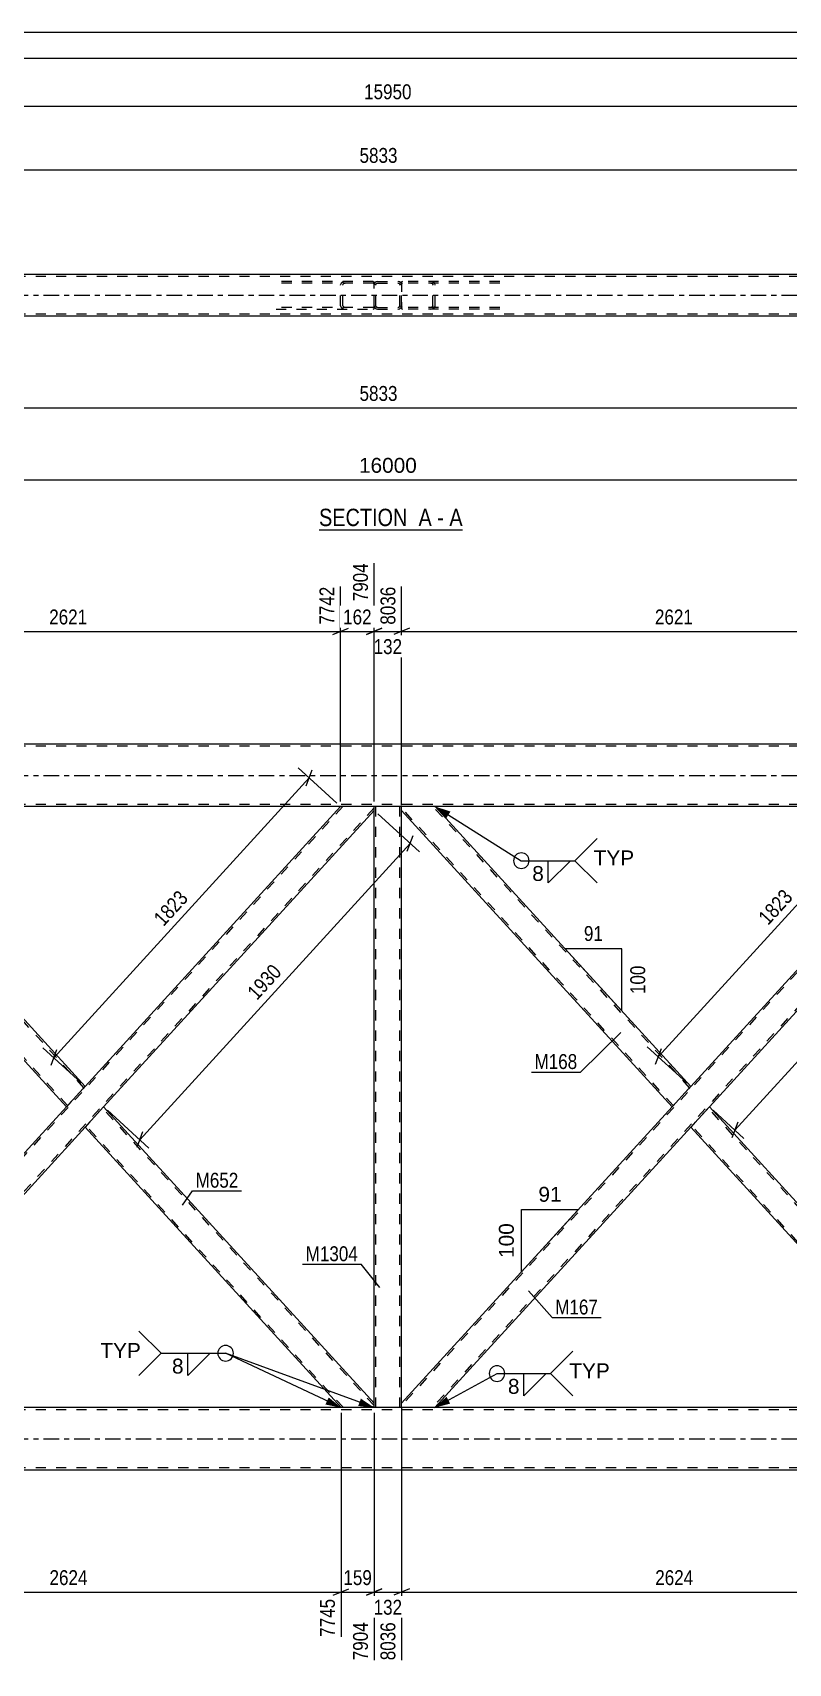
# Model space of a CAD drawing. Header units: millimetres. Extents: x 0 to 841, y 0 to 594.
# Drawn here: x 246.5 to 392, y 280.4 to 594 of the extents above; entities that cross this region are included whole.
import ezdxf

# ---------------------------------------------------------------- set-up
doc = ezdxf.new("R2010")
doc.units = ezdxf.units.MM
doc.linetypes.add('DXK_LINE_DOT2', pattern=[3.9198, 1.9599, -1.9599])
doc.linetypes.add('DXK_LINE_DOT3', pattern=[5.9187, 2.979, -0.9799, 0.9799, -0.9799])
doc.styles.add('Arial', font='ARIAL.TTF', dxfattribs={"height": 0.2})
doc.styles.add('Arial Narrow', font='ARIALN.TTF', dxfattribs={"height": 0.2})

# ---------------------------------------------------------------- blocks, each defined once
blk = doc.blocks.new('Unknown-761549208-1135')
at = {"color": 5, "linetype": 'Continuous'}
for p, q in [((841, 594), (0, 594)), ((836, 589), (5, 589))]:
    blk.add_line(p, q, dxfattribs=at)
blk = doc.blocks.new('Unknown-761549208-12 - 3993')
at = {"color": 6, "linetype": 'Continuous'}
blk.add_line((301.65, 498.34), (329.29, 498.34), dxfattribs=at)
at = {"color": 0, "linetype": 'Continuous'}
blk.add_wipeout([(319.75, 499.09), (319.75, 502.59), (301.65, 502.59), (301.65, 499.09)], dxfattribs=at)
at = {"color": 7, "linetype": 'Continuous', "style": 'Arial Narrow'}
blk.add_text('SECTION ', height=3.34, dxfattribs=at).set_placement((301.65, 499.09))
at = {"color": 0, "linetype": 'Continuous'}
blk.add_wipeout([(323.36, 499.09), (323.36, 502.59), (320.8, 502.59), (320.8, 499.09)], dxfattribs=at)
blk.add_wipeout([(325.69, 499.09), (325.69, 502.59), (324.41, 502.59), (324.41, 499.09)], dxfattribs=at)
at = {"color": 7, "linetype": 'Continuous', "style": 'Arial Narrow'}
blk.add_text('A', height=3.34, dxfattribs=at).set_placement((320.8, 499.09))
at = {"color": 0, "linetype": 'Continuous'}
blk.add_wipeout([(329.29, 499.09), (329.29, 502.59), (326.74, 502.59), (326.74, 499.09)], dxfattribs=at)
at = {"color": 7, "linetype": 'Continuous', "style": 'Arial Narrow'}
for s, p in [('A', (326.74, 499.09)), ('-', (324.41, 499.09))]:
    blk.add_text(s, height=3.34, dxfattribs=at).set_placement(p)
blk = doc.blocks.new('Part-761549208-4609 - 4406')
at = {"color": 7, "linetype": 'DXK_LINE_DOT2'}
for p, q in [((317.54, 445.15), (312.26, 445.15)), ((312.26, 444.4), (312.26, 445.15)), ((312.58, 329.54), (312.58, 445.15)), ((317.22, 329.54), (317.22, 445.15)), ((317.54, 444.4), (317.54, 445.15)), ((312.26, 329.54), (312.26, 330.41)), ((317.54, 329.54), (312.26, 329.54)), ((317.54, 329.54), (317.54, 330.41))]:
    blk.add_line(p, q, dxfattribs=at)
at = {"color": 2, "linetype": 'Continuous'}
for p, q in [((312.26, 330.41), (312.26, 444.4)), ((317.54, 330.41), (317.54, 444.4))]:
    blk.add_line(p, q, dxfattribs=at)
blk = doc.blocks.new('Part-761549208-4464 - 4406')
at = {"color": 2, "linetype": 'Continuous'}
for p, q in [((558.74, 329.54), (71.06, 329.54)), ((425.27, 317.54), (204.94, 317.54))]:
    blk.add_line(p, q, dxfattribs=at)
at = {"color": 7, "linetype": 'DXK_LINE_DOT2'}
for p, q in [((558.74, 329.14), (71.06, 329.14)), ((558.74, 317.94), (71.06, 317.94))]:
    blk.add_line(p, q, dxfattribs=at)
at = {"color": 7, "linetype": 'DXK_LINE_DOT3'}
blk.add_line((71.06, 323.54), (558.74, 323.54), dxfattribs=at)
blk = doc.blocks.new('Part-761549208-4469 - 4406')
at = {"color": 7, "linetype": 'DXK_LINE_DOT2'}
for p, q in [((558.74, 456.75), (71.06, 456.75)), ((558.74, 445.55), (71.06, 445.55))]:
    blk.add_line(p, q, dxfattribs=at)
at = {"color": 2, "linetype": 'Continuous'}
for p, q in [((425.27, 457.15), (204.94, 457.15)), ((425.27, 445.15), (204.94, 445.15))]:
    blk.add_line(p, q, dxfattribs=at)
at = {"color": 7, "linetype": 'DXK_LINE_DOT3'}
blk.add_line((71.06, 451.15), (558.74, 451.15), dxfattribs=at)
blk = doc.blocks.new('Part-761549208-4567 - 4406')
at = {"color": 2, "linetype": 'Continuous'}
for p, q in [((376.78, 387.4), (373.2, 383.49)), ((428.86, 330.41), (376.78, 387.4)), ((422.5, 329.54), (373.2, 383.49)), ((428.86, 329.54), (428.86, 330.41))]:
    blk.add_line(p, q, dxfattribs=at)
at = {"color": 7, "linetype": 'DXK_LINE_DOT2'}
for p, q in [((428.86, 329.93), (376.56, 387.17)), ((373.42, 383.73), (373.44, 383.75)), ((422.93, 329.54), (373.42, 383.73)), ((428.86, 329.54), (422.5, 329.54))]:
    blk.add_line(p, q, dxfattribs=at)
blk = doc.blocks.new('Part-761549208-4572 - 4406')
at = {"color": 2, "linetype": 'Continuous'}
for p, q in [((260.18, 387.4), (256.6, 383.49)), ((312.26, 330.41), (260.18, 387.4)), ((305.9, 329.54), (256.6, 383.49)), ((312.26, 329.54), (312.26, 330.41))]:
    blk.add_line(p, q, dxfattribs=at)
at = {"color": 7, "linetype": 'DXK_LINE_DOT2'}
for p, q in [((312.26, 329.93), (259.96, 387.17)), ((256.82, 383.73), (256.84, 383.75)), ((306.34, 329.54), (256.82, 383.73)), ((312.26, 329.54), (305.9, 329.54)), ((305.9, 329.54), (305.9, 329.54)), ((305.9, 329.54), (305.9, 329.54)), ((312.26, 329.54), (312.26, 329.54)), ((312.26, 329.54), (312.26, 329.54))]:
    blk.add_line(p, q, dxfattribs=at)
blk = doc.blocks.new('Part-761549208-4629 - 4406')
at = {"color": 2, "linetype": 'Continuous'}
for p, q in [((317.54, 444.4), (317.54, 445.15)), ((369.63, 387.4), (317.54, 444.4)), ((373.2, 391.32), (324.01, 445.15)), ((372.77, 390.84), (369.63, 387.4)), ((373.2, 391.32), (372.77, 390.84))]:
    blk.add_line(p, q, dxfattribs=at)
at = {"color": 7, "linetype": 'DXK_LINE_DOT2'}
for p, q in [((324.01, 445.15), (317.54, 445.15)), ((369.84, 387.64), (317.54, 444.88)), ((372.99, 391.08), (323.57, 445.15)), ((373.17, 391.28), (372.77, 390.84)), ((369.84, 387.64), (369.86, 387.66))]:
    blk.add_line(p, q, dxfattribs=at)
blk = doc.blocks.new('Part-761549208-4634 - 4406')
at = {"color": 7, "linetype": 'DXK_LINE_DOT2'}
for p, q in [((422.83, 445.15), (317.54, 329.93)), ((428.86, 444.88), (323.47, 329.54)), ((428.86, 445.15), (422.4, 445.15)), ((428.86, 444.72), (428.86, 445.15)), ((373.2, 391.32), (369.63, 387.4)), ((376.78, 387.4), (373.2, 383.49)), ((323.91, 329.54), (317.54, 329.54)), ((317.54, 329.54), (317.54, 329.54))]:
    blk.add_line(p, q, dxfattribs=at)
at = {"color": 2, "linetype": 'Continuous'}
for p, q in [((422.4, 445.15), (373.2, 391.32)), ((428.86, 444.4), (376.78, 387.4)), ((428.86, 444.68), (428.86, 444.72)), ((428.86, 444.4), (428.86, 444.68)), ((369.63, 387.4), (317.54, 330.41)), ((323.91, 329.54), (373.2, 383.49)), ((317.54, 329.54), (317.54, 330.41))]:
    blk.add_line(p, q, dxfattribs=at)
blk = doc.blocks.new('Part-761549208-4639 - 4406')
at = {"color": 7, "linetype": 'DXK_LINE_DOT2'}
for p, q in [((306.23, 445.15), (200.94, 329.93)), ((312.26, 444.88), (206.87, 329.54)), ((312.26, 445.15), (305.8, 445.15)), ((256.6, 391.32), (253.03, 387.4)), ((260.18, 387.4), (256.6, 383.49)), ((207.31, 329.54), (200.94, 329.54))]:
    blk.add_line(p, q, dxfattribs=at)
at = {"color": 2, "linetype": 'Continuous'}
for p, q in [((305.8, 445.15), (256.6, 391.32)), ((312.26, 444.4), (260.18, 387.4)), ((312.26, 444.4), (312.26, 445.15)), ((253.03, 387.4), (200.94, 330.41)), ((256.6, 383.49), (207.31, 329.54)), ((200.94, 329.54), (200.94, 330.41))]:
    blk.add_line(p, q, dxfattribs=at)
blk = doc.blocks.new('Part-761549208-4644 - 4406')
at = {"color": 7, "linetype": 'DXK_LINE_DOT2'}
for p, q in [((207.41, 445.15), (200.94, 445.15)), ((200.94, 444.72), (200.94, 445.15)), ((253.24, 387.64), (200.94, 444.88)), ((256.39, 391.08), (206.97, 445.15)), ((256.57, 391.28), (256.17, 390.84)), ((253.24, 387.64), (253.26, 387.66))]:
    blk.add_line(p, q, dxfattribs=at)
at = {"color": 2, "linetype": 'Continuous'}
for p, q in [((200.94, 444.4), (200.94, 444.72)), ((253.03, 387.4), (200.94, 444.4)), ((256.6, 391.32), (207.41, 445.15)), ((256.17, 390.84), (253.03, 387.4)), ((256.6, 391.32), (256.17, 390.84))]:
    blk.add_line(p, q, dxfattribs=at)
blk = doc.blocks.new('Part-761549208-4064 - 3993')
at = {"color": 7, "linetype": 'DXK_LINE_DOT2'}
for p, q in [((312.9, 546.12), (312.66, 546.08)), ((312.78, 545.78), (312.9, 545.8)), ((312.9, 546.12), (316.9, 546.12)), ((312.9, 545.8), (316.9, 545.8)), ((317.15, 546.08), (316.9, 546.12)), ((316.9, 545.8), (317.03, 545.78)), ((312.31, 545.73), (312.26, 545.48)), ((312.26, 541.48), (312.26, 545.48)), ((312.58, 545.48), (312.61, 545.61)), ((312.58, 541.48), (312.58, 545.48)), ((317.2, 545.61), (317.22, 545.48)), ((317.22, 541.48), (317.22, 545.48)), ((317.54, 545.48), (317.49, 545.73)), ((317.54, 541.48), (317.54, 545.48)), ((312.26, 541.48), (312.31, 541.24)), ((312.61, 541.36), (312.58, 541.48)), ((312.66, 540.89), (312.9, 540.84)), ((312.9, 541.16), (312.78, 541.19)), ((312.9, 541.16), (316.9, 541.16)), ((312.9, 540.84), (316.9, 540.84)), ((317.03, 541.19), (316.9, 541.16)), ((316.9, 540.84), (317.15, 540.89)), ((317.22, 541.48), (317.2, 541.36)), ((317.49, 541.24), (317.54, 541.48))]:
    blk.add_line(p, q, dxfattribs=at)
for centre, radius, start, end in [((312.9, 545.48), 0.64, 112.5, 157.5), ((312.9, 545.48), 0.32, 112.5, 157.5), ((316.9, 545.48), 0.32, 22.5, 67.5), ((316.9, 545.48), 0.64, 22.5, 67.5), ((312.9, 541.48), 0.64, 202.5, 247.5), ((312.9, 541.48), 0.32, 202.5, 247.5), ((316.9, 541.48), 0.32, 292.5, 337.5), ((316.9, 541.48), 0.64, 292.5, 337.5)]:
    blk.add_arc(centre, radius, start, end, dxfattribs=at)
blk = doc.blocks.new('Part-761549208-4085 - 3993')
at = {"color": 7, "linetype": 'DXK_LINE_DOT2'}
for p, q in [((317.72, 546.12), (317.54, 546.1)), ((317.54, 546.1), (317.54, 540.87)), ((317.54, 545.77), (317.56, 545.78)), ((317.56, 545.78), (317.72, 545.8)), ((336.43, 546.12), (317.72, 546.12)), ((336.43, 545.8), (317.72, 545.8)), ((323.47, 546.08), (323.14, 546.12)), ((323.14, 545.8), (323.31, 545.78)), ((323.54, 545.61), (323.57, 545.48)), ((323.57, 541.48), (323.57, 545.48)), ((324.01, 545.48), (323.94, 545.73)), ((324.01, 541.48), (324.01, 545.48)), ((317.56, 541.19), (317.54, 541.2)), ((317.54, 540.87), (317.72, 540.84)), ((317.72, 541.16), (317.56, 541.19)), ((336.43, 541.16), (317.72, 541.16)), ((336.43, 540.84), (317.72, 540.84)), ((323.31, 541.19), (323.14, 541.16)), ((323.14, 540.84), (323.47, 540.89)), ((323.57, 541.48), (323.54, 541.36)), ((323.94, 541.24), (324.01, 541.48))]:
    blk.add_line(p, q, dxfattribs=at)
for centre, radius, start, end in [((323.21, 545.4), 0.396, 31.9693, 75.1605), ((323.27, 545.31), 0.792, 31.9693, 75.1605), ((323.21, 541.57), 0.396, 284.8395, 328.0307), ((323.27, 541.66), 0.792, 284.8395, 328.0307)]:
    blk.add_arc(centre, radius, start, end, dxfattribs=at)
blk = doc.blocks.new('Part-761549208-4030 - 3993')
at = {"color": 7, "linetype": 'DXK_LINE_DOT2'}
for p, q in [((558.74, 547.08), (71.06, 547.08)), ((558.74, 539.88), (71.06, 539.88))]:
    blk.add_line(p, q, dxfattribs=at)
at = {"color": 2, "linetype": 'Continuous'}
for p, q in [((429.77, 547.48), (200.44, 547.48)), ((429.77, 539.48), (200.44, 539.48))]:
    blk.add_line(p, q, dxfattribs=at)
at = {"color": 7, "linetype": 'DXK_LINE_DOT3'}
blk.add_line((71.06, 543.48), (558.74, 543.48), dxfattribs=at)
blk = doc.blocks.new('Part-761549208-4083 - 3993')
at = {"color": 7, "linetype": 'DXK_LINE_DOT2'}
for p, q in [((312.08, 546.12), (293.37, 546.12)), ((312.08, 545.8), (293.37, 545.8)), ((306.67, 546.12), (306.33, 546.08)), ((306.5, 545.78), (306.67, 545.8)), ((312.08, 546.12), (312.26, 546.1)), ((312.08, 545.8), (312.25, 545.78)), ((312.25, 545.78), (312.26, 545.77)), ((312.26, 540.87), (312.26, 546.1)), ((305.86, 545.73), (305.8, 545.48)), ((305.8, 541.48), (305.8, 545.48)), ((306.23, 545.48), (306.27, 545.61)), ((306.23, 541.48), (306.23, 545.48)), ((312.08, 541.16), (293.37, 541.16)), ((293.37, 540.84), (312.08, 540.84)), ((305.8, 541.48), (305.86, 541.24)), ((306.27, 541.36), (306.23, 541.48)), ((306.33, 540.89), (306.67, 540.84)), ((306.67, 541.16), (306.5, 541.19)), ((312.25, 541.19), (312.08, 541.16)), ((312.08, 540.84), (312.26, 540.87)), ((312.26, 541.2), (312.25, 541.19))]:
    blk.add_line(p, q, dxfattribs=at)
for centre, radius, start, end in [((306.54, 545.31), 0.792, 104.8395, 148.0307), ((306.6, 545.4), 0.396, 104.8395, 148.0307), ((306.54, 541.66), 0.792, 211.9693, 255.1605), ((306.6, 541.57), 0.396, 211.9693, 255.1605)]:
    blk.add_arc(centre, radius, start, end, dxfattribs=at)
blk = doc.blocks.new('AngleDimension-761549208-13841 - 4406')
at = {"color": 7, "linetype": 'Continuous'}
for p, q in [((340.64, 367.64), (351.57, 367.64)), ((340.64, 355.68), (351.57, 367.64)), ((340.64, 355.68), (340.64, 367.64)), ((346.21, 361.77), (351.57, 367.64))]:
    blk.add_line(p, q, dxfattribs=at)
at = {"color": 0}
for points in [[(348.93, 368.54), (348.93, 372.74), (343.28, 372.74), (343.28, 368.54)], [(339.74, 365.6), (335.54, 365.6), (335.54, 357.73), (339.74, 357.73)]]:
    blk.add_wipeout(points, dxfattribs=at)
at = {"color": 3, "style": 'Arial'}
blk.add_text('91', height=2.865, dxfattribs=at).set_placement((343.88, 369.14))
blk.add_text('100', height=2.865, rotation=90.0002, dxfattribs=at).set_placement((339.14, 358.33))
blk = doc.blocks.new('StraightDimension-761549208-13306 - 4406')
at = {"color": 7, "linetype": 'Continuous'}
for p, q in [((200.94, 445.4), (200.94, 487.44)), ((305.8, 446.15), (305.8, 487.44)), ((202.44, 479.43), (199.44, 478.23)), ((200.94, 478.83), (305.8, 478.83)), ((304.3, 478.23), (307.3, 479.43))]:
    blk.add_line(p, q, dxfattribs=at)
at = {"color": 0, "linetype": 'Continuous'}
blk.add_wipeout([(305.2, 488.04), (301, 488.04), (301, 479.53), (305.2, 479.53)], dxfattribs=at)
at = {"color": 0}
blk.add_wipeout([(257.63, 479.58), (257.63, 483.78), (249.11, 483.78), (249.11, 479.58)], dxfattribs=at)
at = {"color": 3, "linetype": 'Continuous', "style": 'Arial Narrow'}
blk.add_text('7742', height=2.863, rotation=90.0002, dxfattribs=at).set_placement((304.6, 480.13))
at = {"color": 3, "style": 'Arial Narrow'}
blk.add_text('2621', height=2.863, dxfattribs=at).set_placement((249.71, 480.18))
blk = doc.blocks.new('StraightDimension-761549208-13628 - 4406')
at = {"color": 7, "linetype": 'Continuous'}
for p, q in [((305.9, 328.54), (305.9, 285.46)), ((312.26, 328.54), (312.26, 280.96)), ((304.4, 293.47), (307.4, 294.67)), ((305.9, 294.07), (312.26, 294.07)), ((313.76, 294.67), (310.76, 293.47))]:
    blk.add_line(p, q, dxfattribs=at)
at = {"color": 0}
blk.add_wipeout([(312.42, 294.82), (312.42, 299.02), (305.74, 299.02), (305.74, 294.82)], dxfattribs=at)
at = {"color": 0, "linetype": 'Continuous'}
blk.add_wipeout([(311.66, 288.87), (307.46, 288.87), (307.46, 280.36), (311.66, 280.36)], dxfattribs=at)
at = {"color": 3, "style": 'Arial Narrow'}
blk.add_text('159', height=2.863, dxfattribs=at).set_placement((306.34, 295.42))
at = {"color": 3, "linetype": 'Continuous', "style": 'Arial Narrow'}
blk.add_text('7904', height=2.863, rotation=90.0002, dxfattribs=at).set_placement((311.06, 280.96))
blk = doc.blocks.new('StraightDimension-761549208-4713 - 4406')
at = {"color": 7, "linetype": 'Continuous'}
for p, q in [((313, 443.73), (320.98, 436.44)), ((318.64, 436.54), (319.78, 439.57)), ((267.13, 381.06), (319.21, 438.05)), ((260.92, 386.73), (268.9, 379.44)), ((267.69, 382.57), (266.56, 379.55))]:
    blk.add_line(p, q, dxfattribs=at)
at = {"color": 0}
blk.add_wipeout([(295.48, 413.2), (292.38, 416.04), (286.64, 409.75), (289.74, 406.92)], dxfattribs=at)
at = {"color": 3, "style": 'Arial Narrow'}
blk.add_text('1930', height=2.863, rotation=47.5784, dxfattribs=at).set_placement((289.7, 407.77))
blk = doc.blocks.new('StraightDimension-761549208-4692 - 4406')
at = {"color": 7, "linetype": 'Continuous'}
for p, q in [((421.66, 445.83), (414.03, 452.8)), ((415.57, 449.37), (416.7, 452.39)), ((366.94, 397.04), (416.14, 450.88)), ((372.47, 391.99), (364.84, 398.96)), ((367.51, 398.55), (366.37, 395.53))]:
    blk.add_line(p, q, dxfattribs=at)
at = {"color": 0}
blk.add_wipeout([(393.86, 427.61), (390.76, 430.44), (385.01, 424.16), (388.11, 421.32)], dxfattribs=at)
at = {"color": 3, "style": 'Arial Narrow'}
blk.add_text('1823', height=2.863, rotation=47.5784, dxfattribs=at).set_placement((388.08, 422.17))
blk = doc.blocks.new('StraightDimension-761549208-4728 - 4406')
at = {"color": 7, "linetype": 'Continuous'}
for p, q in [((305.06, 445.83), (297.66, 452.59)), ((299.19, 449.16), (300.33, 452.18)), ((250.57, 396.83), (299.76, 450.67)), ((255.87, 391.99), (248.46, 398.76)), ((251.14, 398.34), (250, 395.32))]:
    blk.add_line(p, q, dxfattribs=at)
at = {"color": 0}
blk.add_wipeout([(277.48, 427.4), (274.38, 430.23), (268.64, 423.95), (271.74, 421.11)], dxfattribs=at)
at = {"color": 3, "style": 'Arial Narrow'}
blk.add_text('1823', height=2.863, rotation=47.5784, dxfattribs=at).set_placement((271.7, 421.96))
blk = doc.blocks.new('StraightDimension-761549208-5160 - 4406')
at = {"color": 7, "linetype": 'Continuous'}
for p, q in [((429.6, 443.73), (435.53, 438.31)), ((381.68, 382.93), (433.76, 439.93)), ((433.19, 438.41), (434.33, 441.44)), ((377.52, 386.73), (383.45, 381.31)), ((382.25, 384.44), (381.11, 381.42))]:
    blk.add_line(p, q, dxfattribs=at)
at = {"color": 0}
blk.add_wipeout([(410.04, 415.08), (406.94, 417.91), (401.19, 411.62), (404.29, 408.79)], dxfattribs=at)
at = {"color": 3, "style": 'Arial Narrow'}
blk.add_text('1930', height=2.863, rotation=47.5784, dxfattribs=at).set_placement((404.26, 409.64))
blk = doc.blocks.new('AngleDimension-761549208-5356 - 4406')
at = {"color": 7, "linetype": 'Continuous'}
for p, q in [((352.82, 413.62), (349, 417.8)), ((359.93, 417.8), (349, 417.8)), ((359.93, 405.85), (349, 417.8)), ((359.93, 405.85), (359.93, 417.8))]:
    blk.add_line(p, q, dxfattribs=at)
at = {"color": 0}
for points in [[(356.89, 418.7), (356.89, 422.9), (352.04, 422.9), (352.04, 418.7)], [(365.03, 415.17), (360.83, 415.17), (360.83, 408.48), (365.03, 408.48)]]:
    blk.add_wipeout(points, dxfattribs=at)
at = {"color": 3, "style": 'Arial Narrow'}
blk.add_text('91', height=2.863, dxfattribs=at).set_placement((352.64, 419.3))
blk.add_text('100', height=2.863, rotation=90.0002, dxfattribs=at).set_placement((364.43, 409.08))
blk = doc.blocks.new('StraightDimension-761549208-13303 - 4406')
at = {"color": 7, "linetype": 'Continuous'}
for p, q in [((317.54, 445.4), (317.54, 487.44)), ((422.4, 446.15), (422.4, 489.27)), ((319.04, 479.43), (316.04, 478.23)), ((317.54, 478.83), (422.4, 478.83)), ((420.9, 478.23), (423.9, 479.43))]:
    blk.add_line(p, q, dxfattribs=at)
at = {"color": 0, "linetype": 'Continuous'}
blk.add_wipeout([(421.8, 489.87), (417.6, 489.87), (417.6, 479.53), (421.8, 479.53)], dxfattribs=at)
at = {"color": 0}
blk.add_wipeout([(374.23, 479.58), (374.23, 483.78), (365.71, 483.78), (365.71, 479.58)], dxfattribs=at)
at = {"color": 3, "linetype": 'Continuous', "style": 'Arial Narrow'}
blk.add_text('10657', height=2.863, rotation=90.0002, dxfattribs=at).set_placement((421.2, 480.13))
at = {"color": 3, "style": 'Arial Narrow'}
blk.add_text('2621', height=2.863, dxfattribs=at).set_placement((366.31, 480.18))
blk = doc.blocks.new('StraightDimension-761549208-13304 - 4406')
at = {"color": 7, "linetype": 'Continuous'}
for p, q in [((312.26, 446.15), (312.26, 491.94)), ((317.54, 445.4), (317.54, 487.44)), ((310.76, 478.23), (313.76, 479.43)), ((312.26, 478.83), (317.54, 478.83)), ((319.04, 479.43), (316.04, 478.23))]:
    blk.add_line(p, q, dxfattribs=at)
at = {"color": 0}
blk.add_wipeout([(318.25, 473.88), (318.25, 478.08), (311.56, 478.08), (311.56, 473.88)], dxfattribs=at)
at = {"color": 3, "style": 'Arial Narrow'}
blk.add_text('132', height=2.863, dxfattribs=at).set_placement((312.16, 474.48))
at = {"color": 0, "linetype": 'Continuous'}
blk.add_wipeout([(316.94, 488.04), (312.74, 488.04), (312.74, 479.53), (316.94, 479.53)], dxfattribs=at)
at = {"color": 3, "linetype": 'Continuous', "style": 'Arial Narrow'}
blk.add_text('8036', height=2.863, rotation=90.0002, dxfattribs=at).set_placement((316.34, 480.13))
blk = doc.blocks.new('StraightDimension-761549208-13305 - 4406')
at = {"color": 7, "linetype": 'Continuous'}
for p, q in [((312.26, 446.15), (312.26, 491.94)), ((305.8, 446.15), (305.8, 487.44)), ((304.3, 478.23), (307.3, 479.43)), ((305.8, 478.83), (312.26, 478.83)), ((313.76, 479.43), (310.76, 478.23))]:
    blk.add_line(p, q, dxfattribs=at)
at = {"color": 0}
blk.add_wipeout([(312.37, 479.58), (312.37, 483.78), (305.69, 483.78), (305.69, 479.58)], dxfattribs=at)
at = {"color": 0, "linetype": 'Continuous'}
blk.add_wipeout([(311.66, 492.54), (307.46, 492.54), (307.46, 484.03), (311.66, 484.03)], dxfattribs=at)
at = {"color": 3, "linetype": 'Continuous', "style": 'Arial Narrow'}
blk.add_text('7904', height=2.863, rotation=90.0002, dxfattribs=at).set_placement((311.06, 484.63))
at = {"color": 3, "style": 'Arial Narrow'}
blk.add_text('162', height=2.863, dxfattribs=at).set_placement((306.29, 480.18))
blk = doc.blocks.new('StraightDimension-761549208-13626 - 4406')
at = {"color": 7, "linetype": 'Continuous'}
for p, q in [((317.54, 329.41), (317.54, 280.96)), ((422.5, 328.54), (422.5, 283.63)), ((319.04, 294.67), (316.04, 293.47)), ((317.54, 294.07), (422.5, 294.07)), ((421, 293.47), (424, 294.67))]:
    blk.add_line(p, q, dxfattribs=at)
at = {"color": 0}
blk.add_wipeout([(374.28, 294.82), (374.28, 299.02), (365.77, 299.02), (365.77, 294.82)], dxfattribs=at)
at = {"color": 0, "linetype": 'Continuous'}
blk.add_wipeout([(421.9, 293.37), (417.7, 293.37), (417.7, 283.03), (421.9, 283.03)], dxfattribs=at)
at = {"color": 3, "style": 'Arial Narrow'}
blk.add_text('2624', height=2.863, dxfattribs=at).set_placement((366.37, 295.42))
at = {"color": 3, "linetype": 'Continuous', "style": 'Arial Narrow'}
blk.add_text('10660', height=2.863, rotation=90.0002, dxfattribs=at).set_placement((421.3, 283.63))
blk = doc.blocks.new('StraightDimension-761549208-13627 - 4406')
at = {"color": 7, "linetype": 'Continuous'}
for p, q in [((317.54, 329.41), (317.54, 280.96)), ((312.26, 328.54), (312.26, 280.96)), ((310.76, 293.47), (313.76, 294.67)), ((312.26, 294.07), (317.54, 294.07)), ((319.04, 294.67), (316.04, 293.47))]:
    blk.add_line(p, q, dxfattribs=at)
at = {"color": 0}
blk.add_wipeout([(318.25, 289.12), (318.25, 293.32), (311.56, 293.32), (311.56, 289.12)], dxfattribs=at)
at = {"color": 0, "linetype": 'Continuous'}
blk.add_wipeout([(316.94, 288.87), (312.74, 288.87), (312.74, 280.36), (316.94, 280.36)], dxfattribs=at)
at = {"color": 3, "style": 'Arial Narrow'}
blk.add_text('132', height=2.863, dxfattribs=at).set_placement((312.16, 289.72))
at = {"color": 3, "linetype": 'Continuous', "style": 'Arial Narrow'}
blk.add_text('8036', height=2.863, rotation=90.0002, dxfattribs=at).set_placement((316.34, 280.96))
blk = doc.blocks.new('StraightDimension-761549208-13629 - 4406')
at = {"color": 7, "linetype": 'Continuous'}
for p, q in [((200.94, 329.41), (200.94, 280.96)), ((305.9, 328.54), (305.9, 285.46)), ((202.44, 294.67), (199.44, 293.47)), ((200.94, 294.07), (305.9, 294.07)), ((304.4, 293.47), (307.4, 294.67))]:
    blk.add_line(p, q, dxfattribs=at)
at = {"color": 0}
blk.add_wipeout([(257.68, 294.82), (257.68, 299.02), (249.17, 299.02), (249.17, 294.82)], dxfattribs=at)
at = {"color": 0, "linetype": 'Continuous'}
blk.add_wipeout([(305.3, 293.37), (301.1, 293.37), (301.1, 284.86), (305.3, 284.86)], dxfattribs=at)
at = {"color": 3, "style": 'Arial Narrow'}
blk.add_text('2624', height=2.863, dxfattribs=at).set_placement((249.77, 295.42))
at = {"color": 3, "linetype": 'Continuous', "style": 'Arial Narrow'}
blk.add_text('7745', height=2.863, rotation=90.0002, dxfattribs=at).set_placement((304.7, 285.46))
blk = doc.blocks.new('StraightDimension-761549208-4267 - 3993')
at = {"color": 7, "linetype": 'Continuous'}
for p, q in [((196.44, 533.53), (196.44, 513.21)), ((429.77, 530.39), (429.77, 511.38)), ((197.94, 522.42), (194.94, 521.22)), ((196.44, 521.82), (429.77, 521.82)), ((428.27, 521.22), (431.27, 522.42))]:
    blk.add_line(p, q, dxfattribs=at)
at = {"color": 0}
blk.add_wipeout([(317.36, 522.57), (317.36, 526.77), (308.85, 526.77), (308.85, 522.57)], dxfattribs=at)
at = {"color": 0, "linetype": 'Continuous'}
blk.add_wipeout([(429.17, 521.12), (424.97, 521.12), (424.97, 510.78), (429.17, 510.78)], dxfattribs=at)
at = {"color": 3, "style": 'Arial Narrow'}
blk.add_text('5833', height=2.863, dxfattribs=at).set_placement((309.45, 523.17))
at = {"color": 3, "linetype": 'Continuous', "style": 'Arial Narrow'}
blk.add_text('10842', height=2.863, rotation=90.0002, dxfattribs=at).set_placement((428.57, 511.38))
blk = doc.blocks.new('StraightDimension-761549208-4200 - 3993')
at = {"color": 7, "linetype": 'Continuous'}
blk.add_line((58.16, 579.84), (571.64, 579.84), dxfattribs=at)
at = {"color": 0}
blk.add_wipeout([(320.07, 580.59), (320.07, 584.79), (309.73, 584.79), (309.73, 580.59)], dxfattribs=at)
at = {"color": 3, "style": 'Arial Narrow'}
blk.add_text('15950', height=2.863, dxfattribs=at).set_placement((310.33, 581.19))
blk = doc.blocks.new('StraightDimension-761549208-4312 - 3993')
at = {"color": 7, "linetype": 'Continuous'}
for p, q in [((429.77, 550.39), (429.77, 578.04)), ((196.44, 553.28), (196.44, 576.21)), ((197.94, 568.2), (194.94, 567)), ((428.27, 567), (431.27, 568.2)), ((196.44, 567.6), (429.77, 567.6))]:
    blk.add_line(p, q, dxfattribs=at)
at = {"color": 0, "linetype": 'Continuous'}
blk.add_wipeout([(429.17, 578.64), (424.97, 578.64), (424.97, 568.3), (429.17, 568.3)], dxfattribs=at)
at = {"color": 0}
blk.add_wipeout([(317.36, 568.35), (317.36, 572.55), (308.85, 572.55), (308.85, 568.35)], dxfattribs=at)
at = {"color": 3, "linetype": 'Continuous', "style": 'Arial Narrow'}
blk.add_text('10842', height=2.863, rotation=90.0002, dxfattribs=at).set_placement((428.57, 568.9))
at = {"color": 3, "style": 'Arial Narrow'}
blk.add_text('5833', height=2.863, dxfattribs=at).set_placement((309.45, 568.95))
blk = doc.blocks.new('StraightDimension-761549208-13004 - 3993')
at = {"color": 7, "linetype": 'Continuous'}
blk.add_line((57.16, 507.99), (572.64, 507.99), dxfattribs=at)
at = {"color": 0}
blk.add_wipeout([(321.06, 508.74), (321.06, 512.94), (308.74, 512.94), (308.74, 508.74)], dxfattribs=at)
at = {"color": 3, "style": 'Arial'}
blk.add_text('16000', height=2.865, dxfattribs=at).set_placement((309.34, 509.34))
blk = doc.blocks.new('Mark-761549208-4625 - 4406')
at = {"color": 0}
blk.add_wipeout([(351.35, 394.67), (351.35, 397.67), (343.13, 397.67), (343.13, 394.67)], dxfattribs=at)
blk.add_wipeout([(351.35, 394.67), (351.35, 397.67), (343.13, 397.67), (343.13, 394.67)], dxfattribs=at)
at = {"color": 30, "linetype": 'Continuous'}
for p in [(359.72, 401.7), (342.53, 394.07)]:
    blk.add_line(p, (351.95, 394.07), dxfattribs=at)
at = {"color": 3, "style": 'Arial Narrow'}
blk.add_text('M168', height=2.863, dxfattribs=at).set_placement((343.13, 394.67))
blk = doc.blocks.new('Mark-761549208-4568 - 4406')
at = {"color": 0}
blk.add_wipeout([(286.12, 371.85), (286.12, 374.85), (277.9, 374.85), (277.9, 371.85)], dxfattribs=at)
blk.add_wipeout([(286.12, 371.85), (286.12, 374.85), (277.9, 374.85), (277.9, 371.85)], dxfattribs=at)
at = {"color": 30, "linetype": 'Continuous'}
for p, q in [((275.36, 368.47), (277.3, 371.25)), ((277.3, 371.25), (286.72, 371.25))]:
    blk.add_line(p, q, dxfattribs=at)
at = {"color": 3, "style": 'Arial Narrow'}
blk.add_text('M652', height=2.863, dxfattribs=at).set_placement((277.9, 371.85))
blk = doc.blocks.new('Mark-761549208-4605 - 4406')
at = {"color": 0}
blk.add_wipeout([(309.13, 357.71), (309.13, 360.71), (299.08, 360.71), (299.08, 357.71)], dxfattribs=at)
blk.add_wipeout([(309.13, 357.71), (309.13, 360.71), (299.08, 360.71), (299.08, 357.71)], dxfattribs=at)
at = {"color": 30, "linetype": 'Continuous'}
for p in [(298.48, 357.11), (313.33, 352.68)]:
    blk.add_line(p, (309.73, 357.11), dxfattribs=at)
at = {"color": 3, "style": 'Arial Narrow'}
blk.add_text('M1304', height=2.863, dxfattribs=at).set_placement((299.08, 357.71))
blk = doc.blocks.new('Mark-761549208-4630 - 4406')
at = {"color": 0}
blk.add_wipeout([(355.34, 347.46), (355.34, 350.46), (347.12, 350.46), (347.12, 347.46)], dxfattribs=at)
blk.add_wipeout([(355.34, 347.46), (355.34, 350.46), (347.12, 350.46), (347.12, 347.46)], dxfattribs=at)
at = {"color": 30, "linetype": 'Continuous'}
for p, q in [((341.94, 352.02), (346.52, 346.86)), ((346.52, 346.86), (355.94, 346.86))]:
    blk.add_line(p, q, dxfattribs=at)
at = {"color": 3, "style": 'Arial Narrow'}
blk.add_text('M167', height=2.863, dxfattribs=at).set_placement((347.12, 347.46))
blk = doc.blocks.new('WeldMark-761549208-5381 - 4406')
at = {"linetype": 'Continuous'}
blk.add_hatch(color=30, dxfattribs=at).paths.add_polyline_path([(326.9, 330.32), (323.91, 329.54), (326.18, 331.64)])
at = {"color": 3, "linetype": 'Continuous'}
for q in [(350.52, 340.39), (350.52, 331.82)]:
    blk.add_line((346.23, 336.1), q, dxfattribs=at)
at = {"color": 30, "linetype": 'Continuous'}
blk.add_line((323.91, 329.54), (335.91, 336.1), dxfattribs=at)
at = {"color": 3, "linetype": 'Continuous'}
blk.add_arc((335.91, 336.1), 1.5, 90, 270, dxfattribs=at)
at = {"color": 0}
blk.add_wipeout([(340.43, 332), (340.43, 335.4), (337.81, 335.4), (337.81, 332)], dxfattribs=at)
at = {"color": 30, "linetype": 'Continuous'}
blk.add_line((335.91, 336.1), (346.23, 336.1), dxfattribs=at)
at = {"color": 3, "linetype": 'Continuous'}
for p, q in [((341.09, 336.1), (345.38, 336.1)), ((345.38, 336.1), (341.09, 331.82)), ((341.09, 331.82), (341.09, 336.1))]:
    blk.add_line(p, q, dxfattribs=at)
blk.add_arc((335.91, 336.1), 1.5, 270, 90, dxfattribs=at)
at = {"color": 3, "style": 'Arial'}
blk.add_text('8', height=2.87, dxfattribs=at).set_placement((338.01, 332.2))
at = {"color": 0, "linetype": 'Continuous'}
blk.add_wipeout([(357.61, 335.2), (357.61, 338.2), (349.83, 338.2), (349.83, 335.2)], dxfattribs=at)
blk.add_wipeout([(357.61, 335.2), (357.61, 338.2), (349.83, 338.2), (349.83, 335.2)], dxfattribs=at)
at = {"color": 3, "linetype": 'Continuous', "style": 'Arial'}
blk.add_text('TYP', height=2.865, dxfattribs=at).set_placement((349.83, 335.2))
blk = doc.blocks.new('WeldMark-761549208-5394 - 4406')
at = {"linetype": 'Continuous'}
for points in [[(303.51, 331.5), (305.9, 329.54), (302.87, 330.14)], [(309.7, 331.28), (312.26, 329.54), (309.19, 329.87)]]:
    blk.add_hatch(color=30, dxfattribs=at).paths.add_polyline_path(points)
at = {"color": 3, "linetype": 'Continuous'}
for q in [(266.95, 344.28), (266.95, 335.71)]:
    blk.add_line((271.24, 340), q, dxfattribs=at)
at = {"color": 30, "linetype": 'Continuous'}
for p in [(305.9, 329.54), (312.26, 329.54)]:
    blk.add_line(p, (283.66, 340), dxfattribs=at)
at = {"color": 3, "linetype": 'Continuous'}
for start, end in [(90, 270), (270, 90)]:
    blk.add_arc((283.66, 340), 1.5, start, end, dxfattribs=at)
at = {"color": 0}
blk.add_wipeout([(275.76, 335.9), (275.76, 339.3), (273.14, 339.3), (273.14, 335.9)], dxfattribs=at)
at = {"color": 30, "linetype": 'Continuous'}
blk.add_line((271.24, 340), (283.66, 340), dxfattribs=at)
at = {"color": 3, "linetype": 'Continuous'}
for p, q in [((276.42, 340), (280.71, 340)), ((280.71, 340), (276.42, 335.71)), ((276.42, 335.71), (276.42, 340))]:
    blk.add_line(p, q, dxfattribs=at)
at = {"color": 3, "style": 'Arial'}
blk.add_text('8', height=2.87, dxfattribs=at).set_placement((273.34, 336.1))
at = {"color": 0, "linetype": 'Continuous'}
blk.add_wipeout([(267.34, 339.1), (267.34, 342.1), (259.56, 342.1), (259.56, 339.1)], dxfattribs=at)
blk.add_wipeout([(267.34, 339.1), (267.34, 342.1), (259.56, 342.1), (259.56, 339.1)], dxfattribs=at)
at = {"color": 3, "linetype": 'Continuous', "style": 'Arial'}
blk.add_text('TYP', height=2.865, dxfattribs=at).set_placement((259.56, 339.1))
blk = doc.blocks.new('WeldMark-761549208-14052 - 4406')
at = {"linetype": 'Continuous'}
blk.add_hatch(color=30, dxfattribs=at).paths.add_polyline_path([(326.15, 442.92), (324.01, 445.15), (326.95, 444.19)])
at = {"color": 30, "linetype": 'Continuous'}
blk.add_line((324.01, 445.15), (340.59, 434.74), dxfattribs=at)
at = {"color": 3, "linetype": 'Continuous'}
for q in [(355.2, 439.03), (355.2, 430.46)]:
    blk.add_line((350.92, 434.74), q, dxfattribs=at)
blk.add_arc((340.59, 434.74), 1.5, 90, 270, dxfattribs=at)
at = {"color": 0}
blk.add_wipeout([(345.12, 430.64), (345.12, 434.04), (342.49, 434.04), (342.49, 430.64)], dxfattribs=at)
at = {"color": 30, "linetype": 'Continuous'}
blk.add_line((340.59, 434.74), (350.92, 434.74), dxfattribs=at)
at = {"color": 3, "linetype": 'Continuous'}
for p, q in [((345.78, 434.74), (350.06, 434.74)), ((350.06, 434.74), (345.78, 430.46)), ((345.78, 430.46), (345.78, 434.74))]:
    blk.add_line(p, q, dxfattribs=at)
blk.add_arc((340.59, 434.74), 1.5, 270, 90, dxfattribs=at)
at = {"color": 3, "style": 'Arial'}
blk.add_text('8', height=2.87, dxfattribs=at).set_placement((342.69, 430.84))
at = {"color": 0, "linetype": 'Continuous'}
blk.add_wipeout([(362.29, 433.84), (362.29, 436.84), (354.52, 436.84), (354.52, 433.84)], dxfattribs=at)
blk.add_wipeout([(362.29, 433.84), (362.29, 436.84), (354.52, 436.84), (354.52, 433.84)], dxfattribs=at)
at = {"color": 3, "linetype": 'Continuous', "style": 'Arial'}
blk.add_text('TYP', height=2.865, dxfattribs=at).set_placement((354.52, 433.84))

msp = doc.modelspace()

# ---------------------------------------------------------------- block references
for name in ['Unknown-761549208-1135', 'Part-761549208-4030 - 3993', 'Part-761549208-4083 - 3993', 'Part-761549208-4064 - 3993', 'Part-761549208-4085 - 3993', 'Part-761549208-4469 - 4406', 'Part-761549208-4639 - 4406', 'Part-761549208-4644 - 4406', 'Part-761549208-4609 - 4406', 'Part-761549208-4629 - 4406', 'Part-761549208-4634 - 4406', 'Part-761549208-4572 - 4406', 'Part-761549208-4567 - 4406', 'Part-761549208-4464 - 4406']:
    msp.add_blockref(name, (0, 0))

# ---------------------------------------------------------------- next in the draw order: block references
for name in ['StraightDimension-761549208-4200 - 3993', 'StraightDimension-761549208-4267 - 3993', 'Unknown-761549208-12 - 3993', 'StraightDimension-761549208-13306 - 4406', 'StraightDimension-761549208-4692 - 4406', 'StraightDimension-761549208-4713 - 4406', 'Mark-761549208-4625 - 4406', 'Mark-761549208-4568 - 4406', 'AngleDimension-761549208-13841 - 4406', 'Mark-761549208-4605 - 4406', 'Mark-761549208-4630 - 4406', 'StraightDimension-761549208-13626 - 4406', 'StraightDimension-761549208-13628 - 4406']:
    msp.add_blockref(name, (0, 0))

# ---------------------------------------------------------------- next in the draw order: block references
for name in ['StraightDimension-761549208-4312 - 3993', 'StraightDimension-761549208-13004 - 3993', 'StraightDimension-761549208-13303 - 4406', 'StraightDimension-761549208-4728 - 4406', 'StraightDimension-761549208-5160 - 4406', 'AngleDimension-761549208-5356 - 4406', 'WeldMark-761549208-5381 - 4406', 'StraightDimension-761549208-13629 - 4406', 'StraightDimension-761549208-13627 - 4406']:
    msp.add_blockref(name, (0, 0))

# ---------------------------------------------------------------- next in the draw order: block references
for name in ['StraightDimension-761549208-13304 - 4406', 'WeldMark-761549208-14052 - 4406', 'WeldMark-761549208-5394 - 4406']:
    msp.add_blockref(name, (0, 0))

# ---------------------------------------------------------------- next in the draw order: block references
msp.add_blockref('StraightDimension-761549208-13305 - 4406', (0, 0))

doc.saveas('drawing.dxf')
